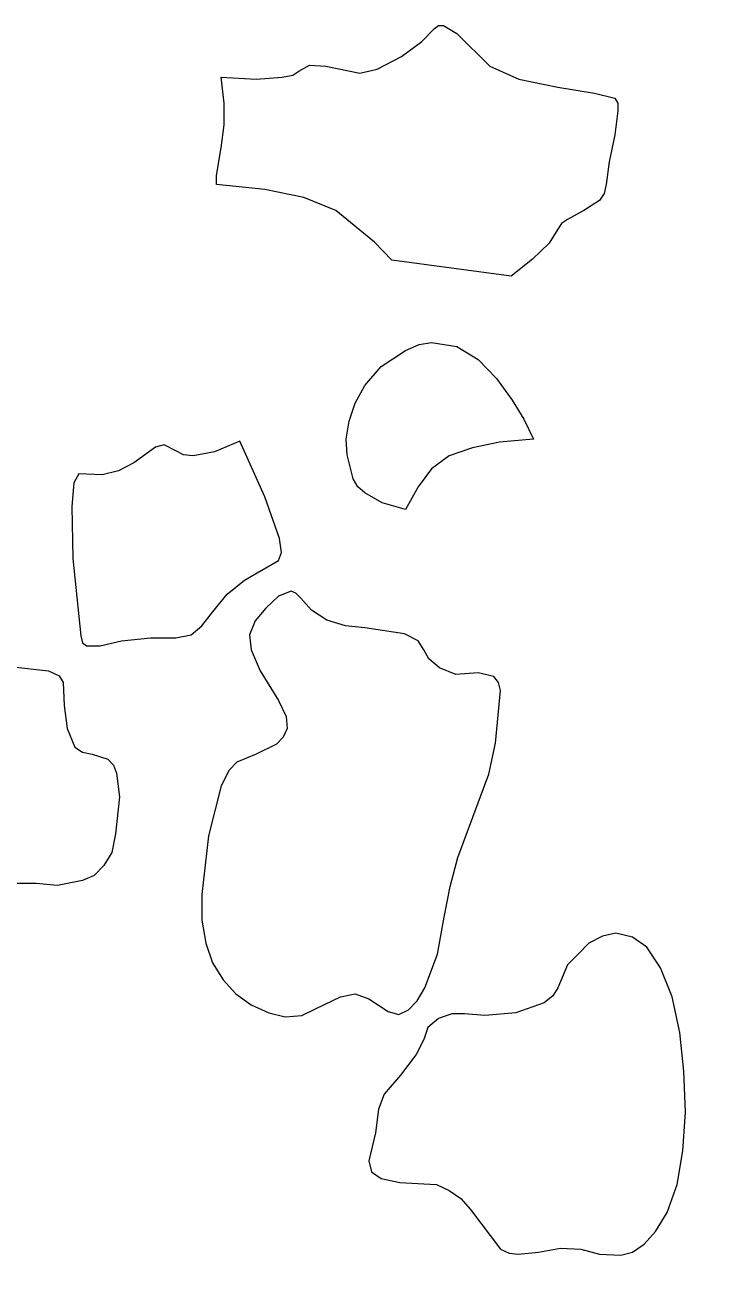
# Model space of a CAD drawing. Header units: centimetres. Extents: x -20.5 to -14.5, y -9 to 9.
# Drawn here: x -18.956 to -17.392, y -7.344 to -4.499 of the extents above; entities that cross this region are included whole.
import ezdxf

# ---------------------------------------------------------------- set-up
doc = ezdxf.new("R2010")
doc.units = ezdxf.units.CM
doc.header["$MEASUREMENT"] = 0
doc.layers.add('layer 1', color=7, linetype='Continuous')

msp = doc.modelspace()

# ---------------------------------------------------------------- linework, layer by layer
at = {"layer": 'layer 1', "color": 250}
for points, knots in [([(-14.52121, -8.99444), (-14.52121, -8.99444), (-20.51992, -8.99536), (-20.51992, -8.99536), (-20.51992, -8.99536), (-20.51992, -8.99536), (-20.51992, 9.00077), (-20.51992, 9.00077), (-20.51992, 9.00077), (-20.51992, 9.00077), (-14.52121, 9.00077), (-14.52121, 9.00077), (-14.52121, 9.00077), (-14.52121, 9.00077), (-14.52121, -8.99444), (-14.52121, -8.99444)], [0, 0, 0, 0, 0.2, 0.2, 0.2, 0.2, 0.4, 0.4, 0.4, 0.4, 0.6, 0.6, 0.6, 0.6, 1, 1, 1, 1]), ([(-18.52035, -4.86252), (-18.52035, -4.86252), (-18.41004, -4.87395), (-18.41004, -4.87395), (-18.41004, -4.87395), (-18.41004, -4.87395), (-18.32172, -4.89202), (-18.32172, -4.89202), (-18.32172, -4.89202), (-18.32172, -4.89202), (-18.24874, -4.92134), (-18.24874, -4.92134), (-18.24874, -4.92134), (-18.24874, -4.92134), (-18.16076, -4.9938), (-18.16076, -4.9938), (-18.16076, -4.9938), (-18.16076, -4.9938), (-18.12077, -5.03455), (-18.12077, -5.03455), (-18.12077, -5.03455), (-18.12077, -5.03455), (-17.84949, -5.07069), (-17.84949, -5.07069), (-17.84949, -5.07069), (-17.84949, -5.07069), (-17.80084, -5.03216), (-17.80084, -5.03216), (-17.80084, -5.03216), (-17.80084, -5.03216), (-17.76318, -4.99602), (-17.76318, -4.99602), (-17.76318, -4.99602), (-17.76318, -4.99602), (-17.74352, -4.9643), (-17.74352, -4.9643), (-17.74352, -4.9643), (-17.74352, -4.9643), (-17.73452, -4.95084), (-17.73452, -4.95084), (-17.73452, -4.95084), (-17.73452, -4.95084), (-17.72152, -4.94181), (-17.72152, -4.94181), (-17.72152, -4.94181), (-17.72152, -4.94181), (-17.68386, -4.92134), (-17.68386, -4.92134), (-17.68386, -4.92134), (-17.68386, -4.92134), (-17.64854, -4.89866), (-17.64854, -4.89866), (-17.64854, -4.89866), (-17.64854, -4.89866), (-17.63754, -4.88299), (-17.63754, -4.88299), (-17.63754, -4.88299), (-17.63754, -4.88299), (-17.63321, -4.86252), (-17.63321, -4.86252), (-17.63321, -4.86252), (-17.63321, -4.86252), (-17.62654, -4.81052), (-17.62654, -4.81052), (-17.62654, -4.81052), (-17.62654, -4.81052), (-17.61321, -4.74949), (-17.61321, -4.74949), (-17.61321, -4.74949), (-17.61321, -4.74949), (-17.60655, -4.6951), (-17.60655, -4.6951), (-17.60655, -4.6951), (-17.60655, -4.6951), (-17.60655, -4.67703), (-17.60655, -4.67703), (-17.60655, -4.67703), (-17.60655, -4.67703), (-17.61321, -4.66578), (-17.61321, -4.66578), (-17.61321, -4.66578), (-17.61321, -4.66578), (-17.65953, -4.65453), (-17.65953, -4.65453), (-17.65953, -4.65453), (-17.65953, -4.65453), (-17.74352, -4.64089), (-17.74352, -4.64089), (-17.74352, -4.64089), (-17.74352, -4.64089), (-17.83183, -4.62282), (-17.83183, -4.62282), (-17.83183, -4.62282), (-17.83183, -4.62282), (-17.89782, -4.59332), (-17.89782, -4.59332), (-17.89782, -4.59332), (-17.89782, -4.59332), (-17.97313, -4.51864), (-17.97313, -4.51864), (-17.97313, -4.51864), (-17.97313, -4.51864), (-18.00379, -4.50057), (-18.00379, -4.50057), (-18.00379, -4.50057), (-18.00379, -4.50057), (-18.01479, -4.50057), (-18.01479, -4.50057), (-18.01479, -4.50057), (-18.01479, -4.50057), (-18.02379, -4.50739), (-18.02379, -4.50739), (-18.02379, -4.50739), (-18.02379, -4.50739), (-18.05245, -4.53689), (-18.05245, -4.53689), (-18.05245, -4.53689), (-18.05245, -4.53689), (-18.09877, -4.57082), (-18.09877, -4.57082), (-18.09877, -4.57082), (-18.09877, -4.57082), (-18.15409, -4.60014), (-18.15409, -4.60014), (-18.15409, -4.60014), (-18.15409, -4.60014), (-18.19375, -4.60917), (-18.19375, -4.60917), (-18.19375, -4.60917), (-18.19375, -4.60917), (-18.27107, -4.59332), (-18.27107, -4.59332), (-18.27107, -4.59332), (-18.27107, -4.59332), (-18.30839, -4.5911), (-18.30839, -4.5911), (-18.30839, -4.5911), (-18.30839, -4.5911), (-18.33272, -4.60475), (-18.33272, -4.60475), (-18.33272, -4.60475), (-18.33272, -4.60475), (-18.34605, -4.61378), (-18.34605, -4.61378), (-18.34605, -4.61378), (-18.34605, -4.61378), (-18.37038, -4.61821), (-18.37038, -4.61821), (-18.37038, -4.61821), (-18.37038, -4.61821), (-18.4297, -4.62282), (-18.4297, -4.62282), (-18.4297, -4.62282), (-18.4297, -4.62282), (-18.50935, -4.61821), (-18.50935, -4.61821), (-18.50935, -4.61821), (-18.50935, -4.61821), (-18.50269, -4.67703), (-18.50269, -4.67703), (-18.50269, -4.67703), (-18.50269, -4.67703), (-18.50269, -4.72681), (-18.50269, -4.72681), (-18.50269, -4.72681), (-18.50269, -4.72681), (-18.50935, -4.77881), (-18.50935, -4.77881), (-18.50935, -4.77881), (-18.50935, -4.77881), (-18.52035, -4.84224), (-18.52035, -4.84224), (-18.52035, -4.84224), (-18.52035, -4.84224), (-18.52035, -4.86252), (-18.52035, -4.86252)], [0, 0, 0, 0, 0.0222222, 0.0222222, 0.0222222, 0.0222222, 0.0444444, 0.0444444, 0.0444444, 0.0444444, 0.0666667, 0.0666667, 0.0666667, 0.0666667, 0.0888889, 0.0888889, 0.0888889, 0.0888889, 0.1111111, 0.1111111, 0.1111111, 0.1111111, 0.1333333, 0.1333333, 0.1333333, 0.1333333, 0.1555556, 0.1555556, 0.1555556, 0.1555556, 0.1777778, 0.1777778, 0.1777778, 0.1777778, 0.2, 0.2, 0.2, 0.2, 0.2222222, 0.2222222, 0.2222222, 0.2222222, 0.2444444, 0.2444444, 0.2444444, 0.2444444, 0.2666667, 0.2666667, 0.2666667, 0.2666667, 0.2888889, 0.2888889, 0.2888889, 0.2888889, 0.3111111, 0.3111111, 0.3111111, 0.3111111, 0.3333333, 0.3333333, 0.3333333, 0.3333333, 0.3555556, 0.3555556, 0.3555556, 0.3555556, 0.3777778, 0.3777778, 0.3777778, 0.3777778, 0.4, 0.4, 0.4, 0.4, 0.4222222, 0.4222222, 0.4222222, 0.4222222, 0.4444444, 0.4444444, 0.4444444, 0.4444444, 0.4666667, 0.4666667, 0.4666667, 0.4666667, 0.4888889, 0.4888889, 0.4888889, 0.4888889, 0.5111111, 0.5111111, 0.5111111, 0.5111111, 0.5333333, 0.5333333, 0.5333333, 0.5333333, 0.5555556, 0.5555556, 0.5555556, 0.5555556, 0.5777778, 0.5777778, 0.5777778, 0.5777778, 0.6, 0.6, 0.6, 0.6, 0.6222222, 0.6222222, 0.6222222, 0.6222222, 0.6444444, 0.6444444, 0.6444444, 0.6444444, 0.6666667, 0.6666667, 0.6666667, 0.6666667, 0.6888889, 0.6888889, 0.6888889, 0.6888889, 0.7111111, 0.7111111, 0.7111111, 0.7111111, 0.7333333, 0.7333333, 0.7333333, 0.7333333, 0.7555556, 0.7555556, 0.7555556, 0.7555556, 0.7777778, 0.7777778, 0.7777778, 0.7777778, 0.8, 0.8, 0.8, 0.8, 0.8222222, 0.8222222, 0.8222222, 0.8222222, 0.8444444, 0.8444444, 0.8444444, 0.8444444, 0.8666667, 0.8666667, 0.8666667, 0.8666667, 0.8888889, 0.8888889, 0.8888889, 0.8888889, 0.9111111, 0.9111111, 0.9111111, 0.9111111, 0.9333333, 0.9333333, 0.9333333, 0.9333333, 0.9555556, 0.9555556, 0.9555556, 0.9555556, 1, 1, 1, 1]), ([(-18.09011, -5.60228), (-18.09011, -5.60228), (-18.06145, -5.55028), (-18.06145, -5.55028), (-18.06145, -5.55028), (-18.06145, -5.55028), (-18.03045, -5.50953), (-18.03045, -5.50953), (-18.03045, -5.50953), (-18.03045, -5.50953), (-17.9908, -5.48003), (-17.9908, -5.48003), (-17.9908, -5.48003), (-17.9908, -5.48003), (-17.93781, -5.46196), (-17.93781, -5.46196), (-17.93781, -5.46196), (-17.93781, -5.46196), (-17.87582, -5.4485), (-17.87582, -5.4485), (-17.87582, -5.4485), (-17.87582, -5.4485), (-17.7985, -5.44168), (-17.7985, -5.44168), (-17.7985, -5.44168), (-17.7985, -5.44168), (-17.82083, -5.39632), (-17.82083, -5.39632), (-17.82083, -5.39632), (-17.82083, -5.39632), (-17.84716, -5.35336), (-17.84716, -5.35336), (-17.84716, -5.35336), (-17.84716, -5.35336), (-17.88249, -5.30357), (-17.88249, -5.30357), (-17.88249, -5.30357), (-17.88249, -5.30357), (-17.92448, -5.26061), (-17.92448, -5.26061), (-17.92448, -5.26061), (-17.92448, -5.26061), (-17.97313, -5.23129), (-17.97313, -5.23129), (-17.97313, -5.23129), (-17.97313, -5.23129), (-18.03045, -5.22226), (-18.03045, -5.22226), (-18.03045, -5.22226), (-18.03045, -5.22226), (-18.05911, -5.22668), (-18.05911, -5.22668), (-18.05911, -5.22668), (-18.05911, -5.22668), (-18.09011, -5.24033), (-18.09011, -5.24033), (-18.09011, -5.24033), (-18.09011, -5.24033), (-18.1451, -5.27647), (-18.1451, -5.27647), (-18.1451, -5.27647), (-18.1451, -5.27647), (-18.18275, -5.31943), (-18.18275, -5.31943), (-18.18275, -5.31943), (-18.18275, -5.31943), (-18.20475, -5.36018), (-18.20475, -5.36018), (-18.20475, -5.36018), (-18.20475, -5.36018), (-18.21808, -5.40093), (-18.21808, -5.40093), (-18.21808, -5.40093), (-18.21808, -5.40093), (-18.22475, -5.44168), (-18.22475, -5.44168), (-18.22475, -5.44168), (-18.22475, -5.44168), (-18.22241, -5.47782), (-18.22241, -5.47782), (-18.22241, -5.47782), (-18.22241, -5.47782), (-18.20908, -5.53221), (-18.20908, -5.53221), (-18.20908, -5.53221), (-18.20908, -5.53221), (-18.19808, -5.55028), (-18.19808, -5.55028), (-18.19808, -5.55028), (-18.19808, -5.55028), (-18.18275, -5.56374), (-18.18275, -5.56374), (-18.18275, -5.56374), (-18.18275, -5.56374), (-18.1431, -5.58642), (-18.1431, -5.58642), (-18.1431, -5.58642), (-18.1431, -5.58642), (-18.09011, -5.60228), (-18.09011, -5.60228)], [0, 0, 0, 0, 0.0384615, 0.0384615, 0.0384615, 0.0384615, 0.0769231, 0.0769231, 0.0769231, 0.0769231, 0.1153846, 0.1153846, 0.1153846, 0.1153846, 0.1538462, 0.1538462, 0.1538462, 0.1538462, 0.1923077, 0.1923077, 0.1923077, 0.1923077, 0.2307692, 0.2307692, 0.2307692, 0.2307692, 0.2692308, 0.2692308, 0.2692308, 0.2692308, 0.3076923, 0.3076923, 0.3076923, 0.3076923, 0.3461538, 0.3461538, 0.3461538, 0.3461538, 0.3846154, 0.3846154, 0.3846154, 0.3846154, 0.4230769, 0.4230769, 0.4230769, 0.4230769, 0.4615385, 0.4615385, 0.4615385, 0.4615385, 0.5, 0.5, 0.5, 0.5, 0.5384615, 0.5384615, 0.5384615, 0.5384615, 0.5769231, 0.5769231, 0.5769231, 0.5769231, 0.6153846, 0.6153846, 0.6153846, 0.6153846, 0.6538462, 0.6538462, 0.6538462, 0.6538462, 0.6923077, 0.6923077, 0.6923077, 0.6923077, 0.7307692, 0.7307692, 0.7307692, 0.7307692, 0.7692308, 0.7692308, 0.7692308, 0.7692308, 0.8076923, 0.8076923, 0.8076923, 0.8076923, 0.8461538, 0.8461538, 0.8461538, 0.8461538, 0.8846154, 0.8846154, 0.8846154, 0.8846154, 0.9230769, 0.9230769, 0.9230769, 0.9230769, 1, 1, 1, 1]), ([(-18.83361, -5.52078), (-18.83361, -5.52078), (-18.78063, -5.52299), (-18.78063, -5.52299), (-18.78063, -5.52299), (-18.78063, -5.52299), (-18.7433, -5.51396), (-18.7433, -5.51396), (-18.7433, -5.51396), (-18.7433, -5.51396), (-18.70797, -5.49589), (-18.70797, -5.49589), (-18.70797, -5.49589), (-18.70797, -5.49589), (-18.65932, -5.45975), (-18.65932, -5.45975), (-18.65932, -5.45975), (-18.65932, -5.45975), (-18.63966, -5.45514), (-18.63966, -5.45514), (-18.63966, -5.45514), (-18.63966, -5.45514), (-18.61299, -5.46878), (-18.61299, -5.46878), (-18.61299, -5.46878), (-18.61299, -5.46878), (-18.59533, -5.47782), (-18.59533, -5.47782), (-18.59533, -5.47782), (-18.59533, -5.47782), (-18.57334, -5.48003), (-18.57334, -5.48003), (-18.57334, -5.48003), (-18.57334, -5.48003), (-18.52468, -5.471), (-18.52468, -5.471), (-18.52468, -5.471), (-18.52468, -5.471), (-18.46736, -5.4461), (-18.46736, -5.4461), (-18.46736, -5.4461), (-18.46736, -5.4461), (-18.41004, -5.57278), (-18.41004, -5.57278), (-18.41004, -5.57278), (-18.41004, -5.57278), (-18.37705, -5.66792), (-18.37705, -5.66792), (-18.37705, -5.66792), (-18.37705, -5.66792), (-18.37238, -5.69945), (-18.37238, -5.69945), (-18.37238, -5.69945), (-18.37238, -5.69945), (-18.37905, -5.71771), (-18.37905, -5.71771), (-18.37905, -5.71771), (-18.37905, -5.71771), (-18.45636, -5.76288), (-18.45636, -5.76288), (-18.45636, -5.76288), (-18.45636, -5.76288), (-18.49602, -5.79459), (-18.49602, -5.79459), (-18.49602, -5.79459), (-18.49602, -5.79459), (-18.52901, -5.83516), (-18.52901, -5.83516), (-18.52901, -5.83516), (-18.52901, -5.83516), (-18.55334, -5.86687), (-18.55334, -5.86687), (-18.55334, -5.86687), (-18.55334, -5.86687), (-18.57767, -5.88734), (-18.57767, -5.88734), (-18.57767, -5.88734), (-18.57767, -5.88734), (-18.61299, -5.89398), (-18.61299, -5.89398), (-18.61299, -5.89398), (-18.61299, -5.89398), (-18.67032, -5.89398), (-18.67032, -5.89398), (-18.67032, -5.89398), (-18.67032, -5.89398), (-18.73663, -5.9008), (-18.73663, -5.9008), (-18.73663, -5.9008), (-18.73663, -5.9008), (-18.78529, -5.91223), (-18.78529, -5.91223), (-18.78529, -5.91223), (-18.78529, -5.91223), (-18.81595, -5.91223), (-18.81595, -5.91223), (-18.81595, -5.91223), (-18.81595, -5.91223), (-18.82495, -5.90541), (-18.82495, -5.90541), (-18.82495, -5.90541), (-18.82495, -5.90541), (-18.82928, -5.88955), (-18.82928, -5.88955), (-18.82928, -5.88955), (-18.82928, -5.88955), (-18.84694, -5.7131), (-18.84694, -5.7131), (-18.84694, -5.7131), (-18.84694, -5.7131), (-18.84928, -5.59546), (-18.84928, -5.59546), (-18.84928, -5.59546), (-18.84928, -5.59546), (-18.84494, -5.54125), (-18.84494, -5.54125), (-18.84494, -5.54125), (-18.84494, -5.54125), (-18.83361, -5.52078), (-18.83361, -5.52078)], [0, 0, 0, 0, 0.0322581, 0.0322581, 0.0322581, 0.0322581, 0.0645161, 0.0645161, 0.0645161, 0.0645161, 0.0967742, 0.0967742, 0.0967742, 0.0967742, 0.1290323, 0.1290323, 0.1290323, 0.1290323, 0.1612903, 0.1612903, 0.1612903, 0.1612903, 0.1935484, 0.1935484, 0.1935484, 0.1935484, 0.2258065, 0.2258065, 0.2258065, 0.2258065, 0.2580645, 0.2580645, 0.2580645, 0.2580645, 0.2903226, 0.2903226, 0.2903226, 0.2903226, 0.3225806, 0.3225806, 0.3225806, 0.3225806, 0.3548387, 0.3548387, 0.3548387, 0.3548387, 0.3870968, 0.3870968, 0.3870968, 0.3870968, 0.4193548, 0.4193548, 0.4193548, 0.4193548, 0.4516129, 0.4516129, 0.4516129, 0.4516129, 0.483871, 0.483871, 0.483871, 0.483871, 0.516129, 0.516129, 0.516129, 0.516129, 0.5483871, 0.5483871, 0.5483871, 0.5483871, 0.5806452, 0.5806452, 0.5806452, 0.5806452, 0.6129032, 0.6129032, 0.6129032, 0.6129032, 0.6451613, 0.6451613, 0.6451613, 0.6451613, 0.6774194, 0.6774194, 0.6774194, 0.6774194, 0.7096774, 0.7096774, 0.7096774, 0.7096774, 0.7419355, 0.7419355, 0.7419355, 0.7419355, 0.7741935, 0.7741935, 0.7741935, 0.7741935, 0.8064516, 0.8064516, 0.8064516, 0.8064516, 0.8387097, 0.8387097, 0.8387097, 0.8387097, 0.8709677, 0.8709677, 0.8709677, 0.8709677, 0.9032258, 0.9032258, 0.9032258, 0.9032258, 0.9354839, 0.9354839, 0.9354839, 0.9354839, 1, 1, 1, 1]), ([(-19.61278, -6.11801), (-19.61278, -6.11801), (-19.61078, -6.13608), (-19.61078, -6.13608), (-19.61078, -6.13608), (-19.61078, -6.13608), (-19.59312, -6.14069), (-19.59312, -6.14069), (-19.59312, -6.14069), (-19.59312, -6.14069), (-19.53546, -6.12704), (-19.53546, -6.12704), (-19.53546, -6.12704), (-19.53546, -6.12704), (-19.50247, -6.11801), (-19.50247, -6.11801), (-19.50247, -6.11801), (-19.50247, -6.11801), (-19.46714, -6.1158), (-19.46714, -6.1158), (-19.46714, -6.1158), (-19.46714, -6.1158), (-19.43615, -6.12483), (-19.43615, -6.12483), (-19.43615, -6.12483), (-19.43615, -6.12483), (-19.40749, -6.15194), (-19.40749, -6.15194), (-19.40749, -6.15194), (-19.40749, -6.15194), (-19.3655, -6.23104), (-19.3655, -6.23104), (-19.3655, -6.23104), (-19.3655, -6.23104), (-19.33484, -6.31032), (-19.33484, -6.31032), (-19.33484, -6.31032), (-19.33484, -6.31032), (-19.31251, -6.39625), (-19.31251, -6.39625), (-19.31251, -6.39625), (-19.31251, -6.39625), (-19.25086, -6.42796), (-19.25086, -6.42796), (-19.25086, -6.42796), (-19.25086, -6.42796), (-19.20887, -6.46871), (-19.20887, -6.46871), (-19.20887, -6.46871), (-19.20887, -6.46871), (-19.19354, -6.49121), (-19.19354, -6.49121), (-19.19354, -6.49121), (-19.19354, -6.49121), (-19.18454, -6.51831), (-19.18454, -6.51831), (-19.18454, -6.51831), (-19.18454, -6.51831), (-19.17821, -6.53657), (-19.17821, -6.53657), (-19.17821, -6.53657), (-19.17821, -6.53657), (-19.16488, -6.5432), (-19.16488, -6.5432), (-19.16488, -6.5432), (-19.16488, -6.5432), (-19.12722, -6.52513), (-19.12722, -6.52513), (-19.12722, -6.52513), (-19.12722, -6.52513), (-19.08989, -6.49342), (-19.08989, -6.49342), (-19.08989, -6.49342), (-19.08989, -6.49342), (-19.07423, -6.47775), (-19.07423, -6.47775), (-19.07423, -6.47775), (-19.07423, -6.47775), (-19.02357, -6.4641), (-19.02357, -6.4641), (-19.02357, -6.4641), (-19.02357, -6.4641), (-18.97492, -6.45286), (-18.97492, -6.45286), (-18.97492, -6.45286), (-18.97492, -6.45286), (-18.93093, -6.45286), (-18.93093, -6.45286), (-18.93093, -6.45286), (-18.93093, -6.45286), (-18.88227, -6.45728), (-18.88227, -6.45728), (-18.88227, -6.45728), (-18.88227, -6.45728), (-18.82495, -6.44603), (-18.82495, -6.44603), (-18.82495, -6.44603), (-18.82495, -6.44603), (-18.79829, -6.43478), (-18.79829, -6.43478), (-18.79829, -6.43478), (-18.79829, -6.43478), (-18.77629, -6.41211), (-18.77629, -6.41211), (-18.77629, -6.41211), (-18.77629, -6.41211), (-18.75863, -6.3826), (-18.75863, -6.3826), (-18.75863, -6.3826), (-18.75863, -6.3826), (-18.74997, -6.33964), (-18.74997, -6.33964), (-18.74997, -6.33964), (-18.74997, -6.33964), (-18.74097, -6.25593), (-18.74097, -6.25593), (-18.74097, -6.25593), (-18.74097, -6.25593), (-18.74763, -6.20172), (-18.74763, -6.20172), (-18.74763, -6.20172), (-18.74763, -6.20172), (-18.7543, -6.18365), (-18.7543, -6.18365), (-18.7543, -6.18365), (-18.7543, -6.18365), (-18.76763, -6.17001), (-18.76763, -6.17001), (-18.76763, -6.17001), (-18.76763, -6.17001), (-18.80295, -6.15876), (-18.80295, -6.15876), (-18.80295, -6.15876), (-18.80295, -6.15876), (-18.82495, -6.15415), (-18.82495, -6.15415), (-18.82495, -6.15415), (-18.82495, -6.15415), (-18.84261, -6.1429), (-18.84261, -6.1429), (-18.84261, -6.1429), (-18.84261, -6.1429), (-18.86027, -6.09994), (-18.86027, -6.09994), (-18.86027, -6.09994), (-18.86027, -6.09994), (-18.86694, -6.04794), (-18.86694, -6.04794), (-18.86694, -6.04794), (-18.86694, -6.04794), (-18.86894, -5.99594), (-18.86894, -5.99594), (-18.86894, -5.99594), (-18.86894, -5.99594), (-18.87794, -5.98009), (-18.87794, -5.98009), (-18.87794, -5.98009), (-18.87794, -5.98009), (-18.90227, -5.96866), (-18.90227, -5.96866), (-18.90227, -5.96866), (-18.90227, -5.96866), (-18.98392, -5.95962), (-18.98392, -5.95962), (-18.98392, -5.95962), (-18.98392, -5.95962), (-19.07856, -5.95059), (-19.07856, -5.95059), (-19.07856, -5.95059), (-19.07856, -5.95059), (-19.12055, -5.94376), (-19.12055, -5.94376), (-19.12055, -5.94376), (-19.12055, -5.94376), (-19.15388, -5.93252), (-19.15388, -5.93252), (-19.15388, -5.93252), (-19.15388, -5.93252), (-19.18254, -5.91223), (-19.18254, -5.91223), (-19.18254, -5.91223), (-19.18254, -5.91223), (-19.2112, -5.87831), (-19.2112, -5.87831), (-19.2112, -5.87831), (-19.2112, -5.87831), (-19.26852, -5.79902), (-19.26852, -5.79902), (-19.26852, -5.79902), (-19.26852, -5.79902), (-19.32817, -5.69503), (-19.32817, -5.69503), (-19.32817, -5.69503), (-19.32817, -5.69503), (-19.47814, -5.66331), (-19.47814, -5.66331), (-19.47814, -5.66331), (-19.47814, -5.66331), (-19.54646, -5.6611), (-19.54646, -5.6611), (-19.54646, -5.6611), (-19.54646, -5.6611), (-19.59512, -5.67013), (-19.59512, -5.67013), (-19.59512, -5.67013), (-19.59512, -5.67013), (-19.61711, -5.68138), (-19.61711, -5.68138), (-19.61711, -5.68138), (-19.61711, -5.68138), (-19.62844, -5.69503), (-19.62844, -5.69503), (-19.62844, -5.69503), (-19.62844, -5.69503), (-19.77175, -6.00498), (-19.77175, -6.00498), (-19.77175, -6.00498), (-19.77175, -6.00498), (-19.6901, -6.03651), (-19.6901, -6.03651), (-19.6901, -6.03651), (-19.6901, -6.03651), (-19.63477, -6.07044), (-19.63477, -6.07044), (-19.63477, -6.07044), (-19.63477, -6.07044), (-19.61711, -6.09312), (-19.61711, -6.09312), (-19.61711, -6.09312), (-19.61711, -6.09312), (-19.61278, -6.11801), (-19.61278, -6.11801)], [0, 0, 0, 0, 0.0169492, 0.0169492, 0.0169492, 0.0169492, 0.0338983, 0.0338983, 0.0338983, 0.0338983, 0.0508475, 0.0508475, 0.0508475, 0.0508475, 0.0677966, 0.0677966, 0.0677966, 0.0677966, 0.0847458, 0.0847458, 0.0847458, 0.0847458, 0.1016949, 0.1016949, 0.1016949, 0.1016949, 0.1186441, 0.1186441, 0.1186441, 0.1186441, 0.1355932, 0.1355932, 0.1355932, 0.1355932, 0.1525424, 0.1525424, 0.1525424, 0.1525424, 0.1694915, 0.1694915, 0.1694915, 0.1694915, 0.1864407, 0.1864407, 0.1864407, 0.1864407, 0.2033898, 0.2033898, 0.2033898, 0.2033898, 0.220339, 0.220339, 0.220339, 0.220339, 0.2372881, 0.2372881, 0.2372881, 0.2372881, 0.2542373, 0.2542373, 0.2542373, 0.2542373, 0.2711864, 0.2711864, 0.2711864, 0.2711864, 0.2881356, 0.2881356, 0.2881356, 0.2881356, 0.3050847, 0.3050847, 0.3050847, 0.3050847, 0.3220339, 0.3220339, 0.3220339, 0.3220339, 0.3389831, 0.3389831, 0.3389831, 0.3389831, 0.3559322, 0.3559322, 0.3559322, 0.3559322, 0.3728814, 0.3728814, 0.3728814, 0.3728814, 0.3898305, 0.3898305, 0.3898305, 0.3898305, 0.4067797, 0.4067797, 0.4067797, 0.4067797, 0.4237288, 0.4237288, 0.4237288, 0.4237288, 0.440678, 0.440678, 0.440678, 0.440678, 0.4576271, 0.4576271, 0.4576271, 0.4576271, 0.4745763, 0.4745763, 0.4745763, 0.4745763, 0.4915254, 0.4915254, 0.4915254, 0.4915254, 0.5084746, 0.5084746, 0.5084746, 0.5084746, 0.5254237, 0.5254237, 0.5254237, 0.5254237, 0.5423729, 0.5423729, 0.5423729, 0.5423729, 0.559322, 0.559322, 0.559322, 0.559322, 0.5762712, 0.5762712, 0.5762712, 0.5762712, 0.5932203, 0.5932203, 0.5932203, 0.5932203, 0.6101695, 0.6101695, 0.6101695, 0.6101695, 0.6271186, 0.6271186, 0.6271186, 0.6271186, 0.6440678, 0.6440678, 0.6440678, 0.6440678, 0.6610169, 0.6610169, 0.6610169, 0.6610169, 0.6779661, 0.6779661, 0.6779661, 0.6779661, 0.6949153, 0.6949153, 0.6949153, 0.6949153, 0.7118644, 0.7118644, 0.7118644, 0.7118644, 0.7288136, 0.7288136, 0.7288136, 0.7288136, 0.7457627, 0.7457627, 0.7457627, 0.7457627, 0.7627119, 0.7627119, 0.7627119, 0.7627119, 0.779661, 0.779661, 0.779661, 0.779661, 0.7966102, 0.7966102, 0.7966102, 0.7966102, 0.8135593, 0.8135593, 0.8135593, 0.8135593, 0.8305085, 0.8305085, 0.8305085, 0.8305085, 0.8474576, 0.8474576, 0.8474576, 0.8474576, 0.8644068, 0.8644068, 0.8644068, 0.8644068, 0.8813559, 0.8813559, 0.8813559, 0.8813559, 0.8983051, 0.8983051, 0.8983051, 0.8983051, 0.9152542, 0.9152542, 0.9152542, 0.9152542, 0.9322034, 0.9322034, 0.9322034, 0.9322034, 0.9491525, 0.9491525, 0.9491525, 0.9491525, 0.9661017, 0.9661017, 0.9661017, 0.9661017, 1, 1, 1, 1]), ([(-18.47402, -6.17683), (-18.47402, -6.17683), (-18.4297, -6.15876), (-18.4297, -6.15876), (-18.4297, -6.15876), (-18.4297, -6.15876), (-18.38338, -6.13608), (-18.38338, -6.13608), (-18.38338, -6.13608), (-18.38338, -6.13608), (-18.36805, -6.12022), (-18.36805, -6.12022), (-18.36805, -6.12022), (-18.36805, -6.12022), (-18.35938, -6.09994), (-18.35938, -6.09994), (-18.35938, -6.09994), (-18.35938, -6.09994), (-18.36138, -6.07283), (-18.36138, -6.07283), (-18.36138, -6.07283), (-18.36138, -6.07283), (-18.37905, -6.03651), (-18.37905, -6.03651), (-18.37905, -6.03651), (-18.37905, -6.03651), (-18.42104, -5.96866), (-18.42104, -5.96866), (-18.42104, -5.96866), (-18.42104, -5.96866), (-18.44103, -5.92127), (-18.44103, -5.92127), (-18.44103, -5.92127), (-18.44103, -5.92127), (-18.44536, -5.88734), (-18.44536, -5.88734), (-18.44536, -5.88734), (-18.44536, -5.88734), (-18.43203, -5.85563), (-18.43203, -5.85563), (-18.43203, -5.85563), (-18.43203, -5.85563), (-18.40771, -5.82612), (-18.40771, -5.82612), (-18.40771, -5.82612), (-18.40771, -5.82612), (-18.37905, -5.79902), (-18.37905, -5.79902), (-18.37905, -5.79902), (-18.37905, -5.79902), (-18.35038, -5.78777), (-18.35038, -5.78777), (-18.35038, -5.78777), (-18.35038, -5.78777), (-18.33939, -5.7922), (-18.33939, -5.7922), (-18.33939, -5.7922), (-18.33939, -5.7922), (-18.32839, -5.80363), (-18.32839, -5.80363), (-18.32839, -5.80363), (-18.32839, -5.80363), (-18.30406, -5.83073), (-18.30406, -5.83073), (-18.30406, -5.83073), (-18.30406, -5.83073), (-18.26874, -5.85341), (-18.26874, -5.85341), (-18.26874, -5.85341), (-18.26874, -5.85341), (-18.22674, -5.86687), (-18.22674, -5.86687), (-18.22674, -5.86687), (-18.22674, -5.86687), (-18.18275, -5.87148), (-18.18275, -5.87148), (-18.18275, -5.87148), (-18.18275, -5.87148), (-18.09211, -5.88494), (-18.09211, -5.88494), (-18.09211, -5.88494), (-18.09211, -5.88494), (-18.06145, -5.9008), (-18.06145, -5.9008), (-18.06145, -5.9008), (-18.06145, -5.9008), (-18.04812, -5.92127), (-18.04812, -5.92127), (-18.04812, -5.92127), (-18.04812, -5.92127), (-18.03712, -5.94155), (-18.03712, -5.94155), (-18.03712, -5.94155), (-18.03712, -5.94155), (-18.01279, -5.96183), (-18.01279, -5.96183), (-18.01279, -5.96183), (-18.01279, -5.96183), (-17.97513, -5.97769), (-17.97513, -5.97769), (-17.97513, -5.97769), (-17.97513, -5.97769), (-17.92448, -5.97327), (-17.92448, -5.97327), (-17.92448, -5.97327), (-17.92448, -5.97327), (-17.88915, -5.9823), (-17.88915, -5.9823), (-17.88915, -5.9823), (-17.88915, -5.9823), (-17.87815, -5.99594), (-17.87815, -5.99594), (-17.87815, -5.99594), (-17.87815, -5.99594), (-17.87382, -6.01402), (-17.87382, -6.01402), (-17.87382, -6.01402), (-17.87382, -6.01402), (-17.88482, -6.13387), (-17.88482, -6.13387), (-17.88482, -6.13387), (-17.88482, -6.13387), (-17.90015, -6.20393), (-17.90015, -6.20393), (-17.90015, -6.20393), (-17.90015, -6.20393), (-17.92448, -6.26957), (-17.92448, -6.26957), (-17.92448, -6.26957), (-17.92448, -6.26957), (-17.9708, -6.39404), (-17.9708, -6.39404), (-17.9708, -6.39404), (-17.9708, -6.39404), (-17.98846, -6.45949), (-17.98846, -6.45949), (-17.98846, -6.45949), (-17.98846, -6.45949), (-18.00179, -6.52974), (-18.00179, -6.52974), (-18.00179, -6.52974), (-18.00179, -6.52974), (-18.01712, -6.61346), (-18.01712, -6.61346), (-18.01712, -6.61346), (-18.01712, -6.61346), (-18.04578, -6.69034), (-18.04578, -6.69034), (-18.04578, -6.69034), (-18.04578, -6.69034), (-18.06345, -6.71966), (-18.06345, -6.71966), (-18.06345, -6.71966), (-18.06345, -6.71966), (-18.08344, -6.74013), (-18.08344, -6.74013), (-18.08344, -6.74013), (-18.08344, -6.74013), (-18.10544, -6.75138), (-18.10544, -6.75138), (-18.10544, -6.75138), (-18.10544, -6.75138), (-18.12977, -6.74455), (-18.12977, -6.74455), (-18.12977, -6.74455), (-18.12977, -6.74455), (-18.17376, -6.71524), (-18.17376, -6.71524), (-18.17376, -6.71524), (-18.17376, -6.71524), (-18.20475, -6.7038), (-18.20475, -6.7038), (-18.20475, -6.7038), (-18.20475, -6.7038), (-18.23774, -6.71063), (-18.23774, -6.71063), (-18.23774, -6.71063), (-18.23774, -6.71063), (-18.29306, -6.73773), (-18.29306, -6.73773), (-18.29306, -6.73773), (-18.29306, -6.73773), (-18.32606, -6.75359), (-18.32606, -6.75359), (-18.32606, -6.75359), (-18.32606, -6.75359), (-18.36372, -6.75599), (-18.36372, -6.75599), (-18.36372, -6.75599), (-18.36372, -6.75599), (-18.40104, -6.74695), (-18.40104, -6.74695), (-18.40104, -6.74695), (-18.40104, -6.74695), (-18.44103, -6.7287), (-18.44103, -6.7287), (-18.44103, -6.7287), (-18.44103, -6.7287), (-18.47636, -6.7038), (-18.47636, -6.7038), (-18.47636, -6.7038), (-18.47636, -6.7038), (-18.50502, -6.67227), (-18.50502, -6.67227), (-18.50502, -6.67227), (-18.50502, -6.67227), (-18.52901, -6.63374), (-18.52901, -6.63374), (-18.52901, -6.63374), (-18.52901, -6.63374), (-18.54468, -6.58856), (-18.54468, -6.58856), (-18.54468, -6.58856), (-18.54468, -6.58856), (-18.55334, -6.53657), (-18.55334, -6.53657), (-18.55334, -6.53657), (-18.55334, -6.53657), (-18.55334, -6.47775), (-18.55334, -6.47775), (-18.55334, -6.47775), (-18.55334, -6.47775), (-18.53801, -6.34425), (-18.53801, -6.34425), (-18.53801, -6.34425), (-18.53801, -6.34425), (-18.50935, -6.23104), (-18.50935, -6.23104), (-18.50935, -6.23104), (-18.50935, -6.23104), (-18.49169, -6.1949), (-18.49169, -6.1949), (-18.49169, -6.1949), (-18.49169, -6.1949), (-18.47402, -6.17683), (-18.47402, -6.17683)], [0, 0, 0, 0, 0.0166667, 0.0166667, 0.0166667, 0.0166667, 0.0333333, 0.0333333, 0.0333333, 0.0333333, 0.05, 0.05, 0.05, 0.05, 0.0666667, 0.0666667, 0.0666667, 0.0666667, 0.0833333, 0.0833333, 0.0833333, 0.0833333, 0.1, 0.1, 0.1, 0.1, 0.1166667, 0.1166667, 0.1166667, 0.1166667, 0.1333333, 0.1333333, 0.1333333, 0.1333333, 0.15, 0.15, 0.15, 0.15, 0.1666667, 0.1666667, 0.1666667, 0.1666667, 0.1833333, 0.1833333, 0.1833333, 0.1833333, 0.2, 0.2, 0.2, 0.2, 0.2166667, 0.2166667, 0.2166667, 0.2166667, 0.2333333, 0.2333333, 0.2333333, 0.2333333, 0.25, 0.25, 0.25, 0.25, 0.2666667, 0.2666667, 0.2666667, 0.2666667, 0.2833333, 0.2833333, 0.2833333, 0.2833333, 0.3, 0.3, 0.3, 0.3, 0.3166667, 0.3166667, 0.3166667, 0.3166667, 0.3333333, 0.3333333, 0.3333333, 0.3333333, 0.35, 0.35, 0.35, 0.35, 0.3666667, 0.3666667, 0.3666667, 0.3666667, 0.3833333, 0.3833333, 0.3833333, 0.3833333, 0.4, 0.4, 0.4, 0.4, 0.4166667, 0.4166667, 0.4166667, 0.4166667, 0.4333333, 0.4333333, 0.4333333, 0.4333333, 0.45, 0.45, 0.45, 0.45, 0.4666667, 0.4666667, 0.4666667, 0.4666667, 0.4833333, 0.4833333, 0.4833333, 0.4833333, 0.5, 0.5, 0.5, 0.5, 0.5166667, 0.5166667, 0.5166667, 0.5166667, 0.5333333, 0.5333333, 0.5333333, 0.5333333, 0.55, 0.55, 0.55, 0.55, 0.5666667, 0.5666667, 0.5666667, 0.5666667, 0.5833333, 0.5833333, 0.5833333, 0.5833333, 0.6, 0.6, 0.6, 0.6, 0.6166667, 0.6166667, 0.6166667, 0.6166667, 0.6333333, 0.6333333, 0.6333333, 0.6333333, 0.65, 0.65, 0.65, 0.65, 0.6666667, 0.6666667, 0.6666667, 0.6666667, 0.6833333, 0.6833333, 0.6833333, 0.6833333, 0.7, 0.7, 0.7, 0.7, 0.7166667, 0.7166667, 0.7166667, 0.7166667, 0.7333333, 0.7333333, 0.7333333, 0.7333333, 0.75, 0.75, 0.75, 0.75, 0.7666667, 0.7666667, 0.7666667, 0.7666667, 0.7833333, 0.7833333, 0.7833333, 0.7833333, 0.8, 0.8, 0.8, 0.8, 0.8166667, 0.8166667, 0.8166667, 0.8166667, 0.8333333, 0.8333333, 0.8333333, 0.8333333, 0.85, 0.85, 0.85, 0.85, 0.8666667, 0.8666667, 0.8666667, 0.8666667, 0.8833333, 0.8833333, 0.8833333, 0.8833333, 0.9, 0.9, 0.9, 0.9, 0.9166667, 0.9166667, 0.9166667, 0.9166667, 0.9333333, 0.9333333, 0.9333333, 0.9333333, 0.95, 0.95, 0.95, 0.95, 0.9666667, 0.9666667, 0.9666667, 0.9666667, 1, 1, 1, 1]), ([(-18.15176, -6.96637), (-18.15176, -6.96637), (-18.13843, -6.93244), (-18.13843, -6.93244), (-18.13843, -6.93244), (-18.13843, -6.93244), (-18.10111, -6.8893), (-18.10111, -6.8893), (-18.10111, -6.8893), (-18.10111, -6.8893), (-18.06578, -6.84191), (-18.06578, -6.84191), (-18.06578, -6.84191), (-18.06578, -6.84191), (-18.04812, -6.80798), (-18.04812, -6.80798), (-18.04812, -6.80798), (-18.04812, -6.80798), (-18.03912, -6.78088), (-18.03912, -6.78088), (-18.03912, -6.78088), (-18.03912, -6.78088), (-18.01479, -6.76041), (-18.01479, -6.76041), (-18.01479, -6.76041), (-18.01479, -6.76041), (-17.98413, -6.74916), (-17.98413, -6.74916), (-17.98413, -6.74916), (-17.98413, -6.74916), (-17.95547, -6.74916), (-17.95547, -6.74916), (-17.95547, -6.74916), (-17.95547, -6.74916), (-17.90915, -6.75359), (-17.90915, -6.75359), (-17.90915, -6.75359), (-17.90915, -6.75359), (-17.8385, -6.74695), (-17.8385, -6.74695), (-17.8385, -6.74695), (-17.8385, -6.74695), (-17.77451, -6.72427), (-17.77451, -6.72427), (-17.77451, -6.72427), (-17.77451, -6.72427), (-17.75451, -6.70841), (-17.75451, -6.70841), (-17.75451, -6.70841), (-17.75451, -6.70841), (-17.74352, -6.69034), (-17.74352, -6.69034), (-17.74352, -6.69034), (-17.74352, -6.69034), (-17.72152, -6.63835), (-17.72152, -6.63835), (-17.72152, -6.63835), (-17.72152, -6.63835), (-17.69719, -6.61346), (-17.69719, -6.61346), (-17.69719, -6.61346), (-17.69719, -6.61346), (-17.67286, -6.58856), (-17.67286, -6.58856), (-17.67286, -6.58856), (-17.67286, -6.58856), (-17.64187, -6.57271), (-17.64187, -6.57271), (-17.64187, -6.57271), (-17.64187, -6.57271), (-17.61121, -6.56588), (-17.61121, -6.56588), (-17.61121, -6.56588), (-17.61121, -6.56588), (-17.57355, -6.57492), (-17.57355, -6.57492), (-17.57355, -6.57492), (-17.57355, -6.57492), (-17.54056, -6.5976), (-17.54056, -6.5976), (-17.54056, -6.5976), (-17.54056, -6.5976), (-17.50957, -6.64499), (-17.50957, -6.64499), (-17.50957, -6.64499), (-17.50957, -6.64499), (-17.48291, -6.71063), (-17.48291, -6.71063), (-17.48291, -6.71063), (-17.48291, -6.71063), (-17.46524, -6.79213), (-17.46524, -6.79213), (-17.46524, -6.79213), (-17.46524, -6.79213), (-17.45658, -6.88026), (-17.45658, -6.88026), (-17.45658, -6.88026), (-17.45658, -6.88026), (-17.45225, -6.97301), (-17.45225, -6.97301), (-17.45225, -6.97301), (-17.45225, -6.97301), (-17.45891, -7.06133), (-17.45891, -7.06133), (-17.45891, -7.06133), (-17.45891, -7.06133), (-17.47191, -7.13822), (-17.47191, -7.13822), (-17.47191, -7.13822), (-17.47191, -7.13822), (-17.49424, -7.20146), (-17.49424, -7.20146), (-17.49424, -7.20146), (-17.49424, -7.20146), (-17.52056, -7.24461), (-17.52056, -7.24461), (-17.52056, -7.24461), (-17.52056, -7.24461), (-17.54689, -7.27393), (-17.54689, -7.27393), (-17.54689, -7.27393), (-17.54689, -7.27393), (-17.57355, -7.292), (-17.57355, -7.292), (-17.57355, -7.292), (-17.57355, -7.292), (-17.59988, -7.29882), (-17.59988, -7.29882), (-17.59988, -7.29882), (-17.59988, -7.29882), (-17.64854, -7.29661), (-17.64854, -7.29661), (-17.64854, -7.29661), (-17.64854, -7.29661), (-17.69053, -7.28518), (-17.69053, -7.28518), (-17.69053, -7.28518), (-17.69053, -7.28518), (-17.73685, -7.28296), (-17.73685, -7.28296), (-17.73685, -7.28296), (-17.73685, -7.28296), (-17.78751, -7.292), (-17.78751, -7.292), (-17.78751, -7.292), (-17.78751, -7.292), (-17.83383, -7.29661), (-17.83383, -7.29661), (-17.83383, -7.29661), (-17.83383, -7.29661), (-17.85383, -7.29421), (-17.85383, -7.29421), (-17.85383, -7.29421), (-17.85383, -7.29421), (-17.87382, -7.28518), (-17.87382, -7.28518), (-17.87382, -7.28518), (-17.87382, -7.28518), (-17.94214, -7.19483), (-17.94214, -7.19483), (-17.94214, -7.19483), (-17.94214, -7.19483), (-17.96413, -7.16993), (-17.96413, -7.16993), (-17.96413, -7.16993), (-17.96413, -7.16993), (-17.9908, -7.15186), (-17.9908, -7.15186), (-17.9908, -7.15186), (-17.9908, -7.15186), (-18.01946, -7.13822), (-18.01946, -7.13822), (-18.01946, -7.13822), (-18.01946, -7.13822), (-18.04812, -7.13601), (-18.04812, -7.13601), (-18.04812, -7.13601), (-18.04812, -7.13601), (-18.1031, -7.13361), (-18.1031, -7.13361), (-18.1031, -7.13361), (-18.1031, -7.13361), (-18.1451, -7.12457), (-18.1451, -7.12457), (-18.1451, -7.12457), (-18.1451, -7.12457), (-18.16709, -7.10872), (-18.16709, -7.10872), (-18.16709, -7.10872), (-18.16709, -7.10872), (-18.17376, -7.08383), (-18.17376, -7.08383), (-18.17376, -7.08383), (-18.17376, -7.08383), (-18.15843, -7.02058), (-18.15843, -7.02058), (-18.15843, -7.02058), (-18.15843, -7.02058), (-18.15176, -6.96637), (-18.15176, -6.96637)], [0, 0, 0, 0, 0.0196078, 0.0196078, 0.0196078, 0.0196078, 0.0392157, 0.0392157, 0.0392157, 0.0392157, 0.0588235, 0.0588235, 0.0588235, 0.0588235, 0.0784314, 0.0784314, 0.0784314, 0.0784314, 0.0980392, 0.0980392, 0.0980392, 0.0980392, 0.1176471, 0.1176471, 0.1176471, 0.1176471, 0.1372549, 0.1372549, 0.1372549, 0.1372549, 0.1568627, 0.1568627, 0.1568627, 0.1568627, 0.1764706, 0.1764706, 0.1764706, 0.1764706, 0.1960784, 0.1960784, 0.1960784, 0.1960784, 0.2156863, 0.2156863, 0.2156863, 0.2156863, 0.2352941, 0.2352941, 0.2352941, 0.2352941, 0.254902, 0.254902, 0.254902, 0.254902, 0.2745098, 0.2745098, 0.2745098, 0.2745098, 0.2941176, 0.2941176, 0.2941176, 0.2941176, 0.3137255, 0.3137255, 0.3137255, 0.3137255, 0.3333333, 0.3333333, 0.3333333, 0.3333333, 0.3529412, 0.3529412, 0.3529412, 0.3529412, 0.372549, 0.372549, 0.372549, 0.372549, 0.3921569, 0.3921569, 0.3921569, 0.3921569, 0.4117647, 0.4117647, 0.4117647, 0.4117647, 0.4313725, 0.4313725, 0.4313725, 0.4313725, 0.4509804, 0.4509804, 0.4509804, 0.4509804, 0.4705882, 0.4705882, 0.4705882, 0.4705882, 0.4901961, 0.4901961, 0.4901961, 0.4901961, 0.5098039, 0.5098039, 0.5098039, 0.5098039, 0.5294118, 0.5294118, 0.5294118, 0.5294118, 0.5490196, 0.5490196, 0.5490196, 0.5490196, 0.5686275, 0.5686275, 0.5686275, 0.5686275, 0.5882353, 0.5882353, 0.5882353, 0.5882353, 0.6078431, 0.6078431, 0.6078431, 0.6078431, 0.627451, 0.627451, 0.627451, 0.627451, 0.6470588, 0.6470588, 0.6470588, 0.6470588, 0.6666667, 0.6666667, 0.6666667, 0.6666667, 0.6862745, 0.6862745, 0.6862745, 0.6862745, 0.7058824, 0.7058824, 0.7058824, 0.7058824, 0.7254902, 0.7254902, 0.7254902, 0.7254902, 0.745098, 0.745098, 0.745098, 0.745098, 0.7647059, 0.7647059, 0.7647059, 0.7647059, 0.7843137, 0.7843137, 0.7843137, 0.7843137, 0.8039216, 0.8039216, 0.8039216, 0.8039216, 0.8235294, 0.8235294, 0.8235294, 0.8235294, 0.8431373, 0.8431373, 0.8431373, 0.8431373, 0.8627451, 0.8627451, 0.8627451, 0.8627451, 0.8823529, 0.8823529, 0.8823529, 0.8823529, 0.9019608, 0.9019608, 0.9019608, 0.9019608, 0.9215686, 0.9215686, 0.9215686, 0.9215686, 0.9411765, 0.9411765, 0.9411765, 0.9411765, 0.9607843, 0.9607843, 0.9607843, 0.9607843, 1, 1, 1, 1])]:
    msp.add_open_spline(points, degree=3, knots=knots, dxfattribs=at)

doc.saveas('drawing.dxf')
